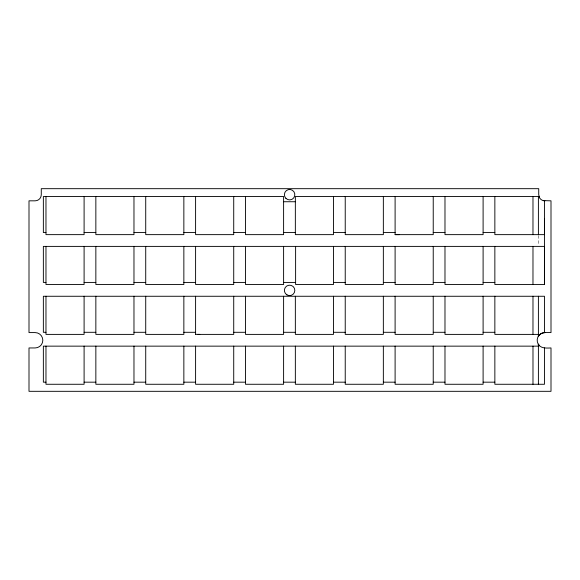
<?xml version="1.0" encoding="UTF-8"?>
<svg xmlns="http://www.w3.org/2000/svg" width="580" height="580" viewBox="0 0 580 580"><rect width="100%" height="100%" fill="white"/><g stroke="black" fill="none" stroke-linecap="round" stroke-linejoin="round"><path stroke-width="0.43" stroke-dasharray="2.9 2.17" d="M538.399 235.545L538.399 245.485"/><path stroke-width="0.87" d="M538.399 296.264L538.399 336.175L538.407 334.392L494.856 334.392L494.856 296.264M544.432 200.767L544.439 234.639L494.856 234.639L494.856 196.518M538.211 336.429C540.741 331.84 546.585 332.427 551 332.587L551 200.825L543.279 200.615A6.134 6.134 0 0 1 539.552 197.758L538.726 194.684L538.726 188.681L41.274 188.681L41.274 194.684A6.134 6.134 0 0 1 35.133 200.825L29 200.825L29 332.587L35.133 332.587A7.685 7.685 0 0 1 42.819 340.264A7.685 7.685 0 0 1 35.133 347.949L29 347.949L29 391.319L551 391.319L551 347.949C546.585 348.123 540.741 348.681 538.211 344.107A7.685 7.685 0 0 1 544.866 332.587M283.606 201.738L295.351 201.738M45.972 232.551L43.362 232.551L43.362 196.518L283.606 196.518L283.606 234.639L245.478 234.639L245.478 196.518M84.1 232.551L95.852 232.551M133.973 232.551L145.725 232.551M183.853 232.551L195.598 232.551M233.725 232.551L245.478 232.551M283.606 232.551L295.351 232.551M333.478 232.551L345.231 232.551M383.351 232.551L395.103 232.551M433.231 232.551L444.983 232.551M483.104 232.551L494.856 232.551M395.103 196.518L395.103 234.639L433.231 234.639L433.231 196.518M45.972 282.424L43.362 282.424L43.362 246.391L544.439 246.391L544.432 284.519L494.856 284.519L494.856 246.391M84.1 282.424L95.852 282.424M133.973 282.424L145.725 282.424M183.853 282.424L195.598 282.424M233.725 282.424L245.478 282.424M283.606 282.424L295.611 282.424M333.478 282.424L345.231 282.424M383.351 282.424L395.103 282.424M433.231 282.424L444.983 282.424M483.104 282.424L494.856 282.424M45.972 332.304L43.362 332.304L43.362 296.264L544.468 296.264L544.468 332.637M84.1 332.304L95.852 332.304M133.973 332.304L145.725 332.304M183.853 332.304L195.598 332.304M233.725 332.304L245.478 332.304M283.606 332.304L295.351 332.304M333.478 332.304L345.231 332.304M383.351 332.304L395.103 332.304M433.231 332.304L444.983 332.304M483.104 332.304L494.856 332.304M198.106 334.392L233.725 334.392L233.725 296.264M45.972 382.176L43.362 382.176L43.362 346.144L538.407 346.144L538.399 344.361L538.399 384.272M84.1 382.176L95.852 382.176M133.973 382.176L145.725 382.176M183.853 382.176L195.598 382.176M233.725 382.176L245.478 382.176M283.606 382.176L295.351 382.176M333.478 382.176L345.231 382.176M383.351 382.176L395.103 382.176M433.231 382.176L444.983 382.176M483.104 382.176L494.856 382.176M395.103 234.624L399.286 234.639M195.598 334.334L199.781 334.392M543.272 200.615L544.866 200.825M538.211 344.107L539.429 345.702M538.936 196.272L539.545 197.758M544.432 218.464L544.439 284.519M544.475 347.899L544.468 384.272L494.856 384.272L494.856 346.144M538.399 234.639L538.399 196.518L539.03 196.518L295.351 196.518L295.351 234.639L333.478 234.639L333.478 196.518M532.984 196.518L532.976 234.639M532.984 246.391L532.976 284.519M532.984 296.264L532.976 334.392M532.984 346.144L532.984 384.272M483.104 196.518L483.104 234.639L444.983 234.639L444.983 196.518M483.104 246.391L483.104 284.519L444.983 284.519L444.983 246.391M483.104 296.264L483.104 334.392L444.983 334.392L444.983 296.264M483.104 346.144L483.104 384.272L444.983 384.272L444.983 346.144M433.231 246.391L433.231 284.519L395.103 284.519L395.103 246.391M433.231 296.264L433.231 334.392L395.103 334.392L395.103 296.264M433.231 346.144L433.231 384.272L395.103 384.272L395.103 346.144M383.351 196.518L383.351 234.639L345.231 234.639L345.231 196.518M383.351 246.391L383.351 284.519L345.231 284.519L345.231 246.391M383.351 296.264L383.351 334.392L345.231 334.392L345.231 296.264M383.351 346.144L383.351 384.272L345.231 384.272L345.231 346.144M333.478 246.391L333.478 284.519L295.611 284.519L295.611 246.391M333.478 296.264L333.478 334.392L295.351 334.392L295.351 296.264M333.478 346.144L333.478 384.272L295.351 384.272L295.351 346.144M283.606 246.391L283.606 284.519L245.478 284.519L245.478 246.391M283.606 296.264L283.606 334.392L245.478 334.392L245.478 296.264M283.606 346.144L283.606 384.272L245.478 384.272L245.478 346.144M233.725 196.518L233.725 234.639L195.598 234.639L195.598 196.518M233.725 246.391L233.725 284.519L195.598 284.519L195.598 246.391M233.725 346.144L233.725 384.272L195.598 384.272L195.598 346.144M195.598 296.264L195.598 334.392M183.853 196.518L183.853 234.639L145.725 234.639L145.725 196.518M183.853 246.391L183.853 284.519L145.725 284.519L145.725 246.391M183.853 296.264L183.853 334.392L145.725 334.392L145.725 296.264M183.853 346.144L183.853 384.272L145.725 384.272L145.725 346.144M133.973 196.518L133.973 234.639L95.852 234.639L95.852 196.518M133.973 246.391L133.973 284.519L95.852 284.519L95.852 246.391M133.973 296.264L133.973 334.392L95.852 334.392L95.852 296.264M133.973 346.144L133.973 384.272L95.852 384.272L95.852 346.144M84.1 196.518L84.1 234.639L45.972 234.639L45.972 196.518M84.1 246.391L84.1 284.519L45.972 284.519L45.972 246.391M84.1 296.264L84.1 334.392L45.972 334.392L45.972 296.264M84.1 346.144L84.1 384.272L45.972 384.272L45.972 346.144M286.998 294.915A5.22 5.22 0 0 0 294.829 290.392A5.22 5.22 0 0 0 286.998 285.868A5.22 5.22 0 0 0 286.998 294.915M285.918 198.382A5.22 5.22 0 0 0 294.654 196.04A5.22 5.22 0 0 0 288.26 189.645A5.22 5.22 0 0 0 285.918 198.382"/></g></svg>
